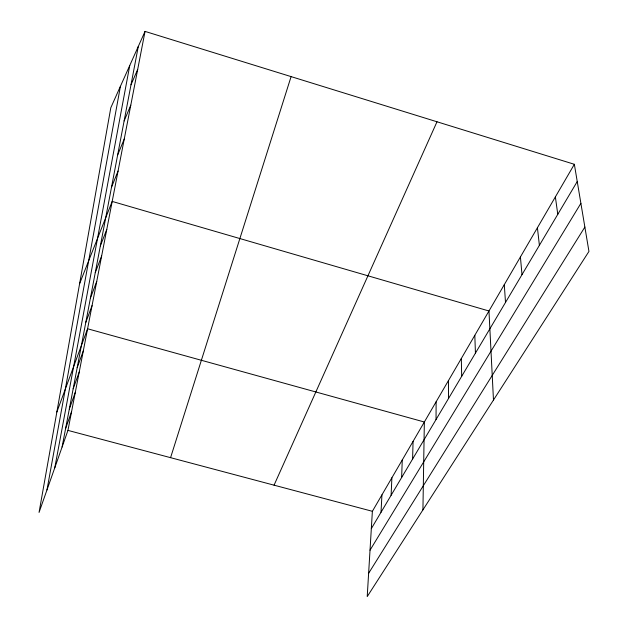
<?xml version="1.0" encoding="UTF-8"?>
<svg xmlns="http://www.w3.org/2000/svg" width="628" height="628" viewBox="0 0 628 628"><rect width="100%" height="100%" fill="white"/><g stroke="black" fill="none" stroke-linecap="round" stroke-linejoin="round"><path stroke-width="0.94" d="M436.036 419.543L436.122 401.779M422.927 509.881L424.347 422.008L87.582 328.774L56.858 412.007M412.604 459.044L413.067 441.39M401.63 477.539L402.258 459.955M391.111 495.264L391.888 477.767M381.015 512.275L381.934 494.872M574.353 164.293L372.373 511.302L367.215 596.6L588.946 251.42L574.353 164.293L145.037 31.4L110.811 107.741L39.054 512.424L67.95 430.392L145.037 31.4M46.959 489.973L120.419 86.319M54.785 467.75L129.745 65.508M62.093 447.01L138.293 46.441M170.573 457.671L291.094 76.616M65.634 428.414L71.553 411.748M69.323 409.024L75.305 392.319M73.17 388.779L79.222 372.051M77.189 367.631L83.304 350.887M85.8 322.368L92.049 305.648M90.416 298.112L96.728 281.43M95.26 272.662L101.634 256.051M100.347 245.925L106.776 229.408M79.623 283.636L112.184 201.423L488.969 310.993L493.475 400.052M111.501 187.285L118.048 171.059M117.632 155.045L124.242 139.031M124.124 120.937L130.781 105.182M130.993 84.796L137.697 69.37M274.059 485.169L436.994 121.777M371.329 528.611L577.242 181.531M370.018 550.199L580.892 203.339M368.62 573.301L584.872 227.061M67.95 430.392L372.373 511.302M555.372 196.902L557.782 214.336M537.419 227.744L539.389 245.328M520.416 256.962L521.994 274.656M504.292 284.672L505.509 302.437M474.815 335.305L475.435 353.132M461.321 358.494L461.682 376.321M448.439 380.623L448.557 398.435"/></g></svg>
